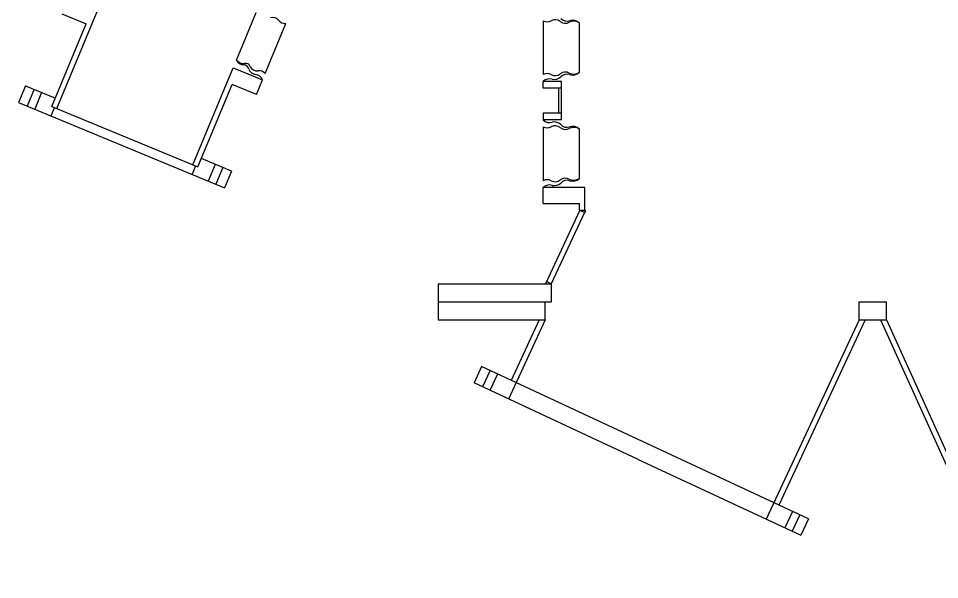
# Model space of a CAD drawing. Header units: millimetres. Extents: x -4562 to 17216, y -5211 to 6025.
# Drawn here: x -1974 to 65, y -5177 to -3934 of the extents above; entities that cross this region are included whole.
import ezdxf
from ezdxf.lldxf.tags import DXFTag

# ---------------------------------------------------------------- set-up
doc = ezdxf.new("R2010")
doc.units = ezdxf.units.MM
doc.layers.add('VV', color=4, linetype='PHANTOM')
tags = doc.linetypes.add('PHANTOM', pattern=[17.5, 10, -1.5, 1.5, -1.5, 1.5, -1.5]).pattern_tags.tags
tags[14:15] = [DXFTag(74, 4), DXFTag(75, 0), DXFTag(340, '0'), DXFTag(46, 1.0), DXFTag(50, 0.0), DXFTag(44, 0.0), DXFTag(45, 0.0)]
tags[12:13] = [DXFTag(74, 4), DXFTag(75, 0), DXFTag(340, '0'), DXFTag(46, 1.0), DXFTag(50, 0.0), DXFTag(44, 0.0), DXFTag(45, 0.0)]
tags[10:11] = [DXFTag(74, 4), DXFTag(75, 0), DXFTag(340, '0'), DXFTag(46, 1.0), DXFTag(50, 0.0), DXFTag(44, 0.0), DXFTag(45, 0.0)]
tags[8:9] = [DXFTag(74, 4), DXFTag(75, 0), DXFTag(340, '0'), DXFTag(46, 1.0), DXFTag(50, 0.0), DXFTag(44, 0.0), DXFTag(45, 0.0)]
tags[6:7] = [DXFTag(74, 4), DXFTag(75, 0), DXFTag(340, '0'), DXFTag(46, 1.0), DXFTag(50, 0.0), DXFTag(44, 0.0), DXFTag(45, 0.0)]
tags[4:5] = [DXFTag(74, 4), DXFTag(75, 0), DXFTag(340, '0'), DXFTag(46, 1.0), DXFTag(50, 0.0), DXFTag(44, 0.0), DXFTag(45, 0.0)]

msp = doc.modelspace()

# ---------------------------------------------------------------- linework, layer by layer
at = {"layer": 'VV', "color": 4, "linetype": 'PHANTOM'}
for p, q in [((-1888.741, -4133.883), (-1799.575, -3918.62)), ((-1877.641, -3924.167), (-1824.056, -3946.363)), ((-1491.585, -4026.944), (-1447.794, -3921.223)), ((-1899.827, -4129.291), (-1824.056, -3946.363)), ((-1428.091, -4056.575), (-1381.944, -3945.167)), ((-812, -3939.319), (-812, -4058.681)), ((-732, -4053.61), (-732, -3944.39)), ((-1587.556, -4258.638), (-1498.391, -4043.374)), ((-1498.391, -4043.374), (-1433.719, -4070.162)), ((-1447.113, -4102.498), (-1433.719, -4070.162)), ((-772, -4074), (-812, -4074)), ((-812, -4089), (-812, -4074)), ((-772, -4159), (-772, -4074)), ((-1958.693, -4083.26), (-1974, -4120.216)), ((-1958.693, -4083.26), (-1892.173, -4110.814)), ((-1939.291, -4091.297), (-1954.599, -4128.252)), ((-1922.661, -4098.185), (-1937.969, -4135.14)), ((-1576.469, -4263.23), (-1500.698, -4080.302)), ((-1447.113, -4102.498), (-1500.698, -4080.302)), ((-772, -4089), (-812, -4089)), ((-778, -4144), (-778, -4089)), ((-1974, -4120.216), (-1517.604, -4309.261)), ((-1894.284, -4131.587), (-1901.937, -4150.065)), ((-1899.827, -4129.291), (-1576.469, -4263.23)), ((-772, -4144), (-812, -4144)), ((-812, -4144), (-812, -4159)), ((-772, -4159), (-812, -4159)), ((-812, -4174.319), (-812, -4293.681)), ((-732, -4288.61), (-732, -4179.39)), ((-1582.013, -4260.934), (-1589.666, -4279.412)), ((-1502.296, -4272.306), (-1568.816, -4244.753)), ((-1538.328, -4257.381), (-1553.635, -4294.337)), ((-1521.698, -4264.27), (-1537.005, -4301.225)), ((-1502.296, -4272.306), (-1517.604, -4309.261)), ((-720, -4309), (-812, -4309)), ((-812, -4344), (-812, -4309)), ((-720, -4359), (-720, -4309)), ((-812, -4344), (-732, -4344)), ((-731.5, -4359), (-807.508, -4522)), ((-732, -4359), (-732, -4344)), ((-731.5, -4359), (-719.5, -4359)), ((-731.5, -4359), (-720.733, -4364.298)), ((-719.5, -4361.792), (-720.733, -4364.298)), ((-719.5, -4359), (-719.5, -4361.792)), ((-720.677, -4364.185), (-794.268, -4522)), ((-1045, -4522), (-1045, -4602)), ((-1045, -4522), (-794.268, -4522)), ((-794.268, -4522), (-805.035, -4516.702)), ((-794.268, -4522), (-794.268, -4562)), ((-1045, -4562), (-794.268, -4562)), ((-807.686, -4602), (-807.686, -4562)), ((-112.558, -4602), (-112.558, -4562)), ((-112.558, -4562), (-52.057, -4562)), ((-52.057, -4602), (-52.057, -4562)), ((-1045, -4602), (-807.686, -4602)), ((-807.686, -4602), (-889.299, -4777.02)), ((-820.926, -4602), (-883.27, -4735.696)), ((-112.558, -4602), (-318.325, -5043.269)), ((-99.317, -4602), (-290.545, -5012.089)), ((-112.558, -4602), (-52.057, -4602)), ((-65.223, -4602), (180.114, -5145.362)), ((-52.057, -4602), (207.511, -5176.88)), ((-948.524, -4705.268), (-965.429, -4741.52)), ((-225.291, -5042.517), (-948.524, -4705.268)), ((-929.492, -4714.143), (-946.396, -4750.395)), ((-913.178, -4721.75), (-930.083, -4758.002)), ((-603.812, -4910.145), (-965.429, -4741.52)), ((-603.812, -4910.145), (-242.195, -5078.769)), ((-260.637, -5026.035), (-277.541, -5062.287)), ((-244.323, -5033.642), (-261.228, -5069.894)), ((-225.291, -5042.517), (-242.195, -5078.769))]:
    msp.add_line(p, q, dxfattribs=at)
for centre, radius, start, end in [((-1410.74, -3948.837), 16.639, 37.529583, 108.009875), ((-759.926, -3922.34), 17.957, 221.658246, 289.341754), ((-1383.99, -3928.051), 17.238, 218.158246, 276.814501), ((-803.208, -3923.662), 17.957, 240.685499, 299.341754), ((-785.751, -3954.33), 17.332, 49.490125, 119.970417), ((-763.353, -3927.068), 17.957, 231.658246, 299.341754), ((-744.715, -3962.997), 22.536, 55.652198, 115.885031), ((-747.38, -3960.731), 22.441, 46.736433, 107.100417), ((-1473.261, -4015.616), 21.543, 211.725469, 264.600417), ((-1474.792, -4012.628), 21.635, 219.861983, 273.385031), ((-1474.974, -4047.848), 10.789, 5.325913, 91.668202), ((-1470.741, -4044.425), 10.57, 17.934888, 105.211968), ((-1444.696, -4037.31), 21.739, 206.021104, 258.439438), ((-1445.857, -4033.619), 16.639, 206.990125, 277.470417), ((-1441.641, -4067.232), 17.238, 38.185499, 96.841754), ((-803.208, -4074.338), 17.957, 60.658246, 119.314501), ((-785.751, -4043.67), 17.332, 240.029583, 310.509875), ((-763.353, -4070.932), 17.957, 60.658246, 128.341754), ((-759.926, -4075.66), 17.957, 70.658246, 138.341754), ((-744.715, -4035.003), 22.536, 244.114969, 304.347802), ((-747.38, -4037.269), 22.441, 252.899583, 313.263567), ((-1450.003, -4075.819), 17.238, 19.158246, 86.841754), ((-798.584, -4085.935), 17.957, 70.658246, 138.341754), ((-788.34, -4046.759), 22.644, 259.060562, 311.478896), ((-798.584, -4147.065), 17.957, 221.658246, 289.341754), ((-803.208, -4158.662), 17.957, 240.685499, 299.341754), ((-785.751, -4189.33), 17.332, 49.490125, 119.970417), ((-788.34, -4186.241), 22.644, 48.521104, 100.939438), ((-763.353, -4162.068), 17.957, 231.658246, 299.341754), ((-759.926, -4157.34), 17.957, 221.658246, 289.341754), ((-744.715, -4197.997), 22.536, 55.652198, 115.885031), ((-747.38, -4195.731), 22.441, 46.736433, 107.100417), ((-803.208, -4309.338), 17.957, 60.658246, 119.314501), ((-785.751, -4278.67), 17.332, 240.029583, 310.509875), ((-788.34, -4281.759), 22.644, 259.060562, 311.478896), ((-763.353, -4305.932), 17.957, 60.658246, 128.341754), ((-759.926, -4310.66), 17.957, 70.658246, 138.341754), ((-744.715, -4270.003), 22.536, 244.114969, 304.347802), ((-747.38, -4272.269), 22.441, 252.899583, 313.263567), ((-798.584, -4320.935), 17.957, 70.658246, 138.341754)]:
    msp.add_arc(centre, radius, start, end, dxfattribs=at)

doc.saveas('drawing.dxf')
